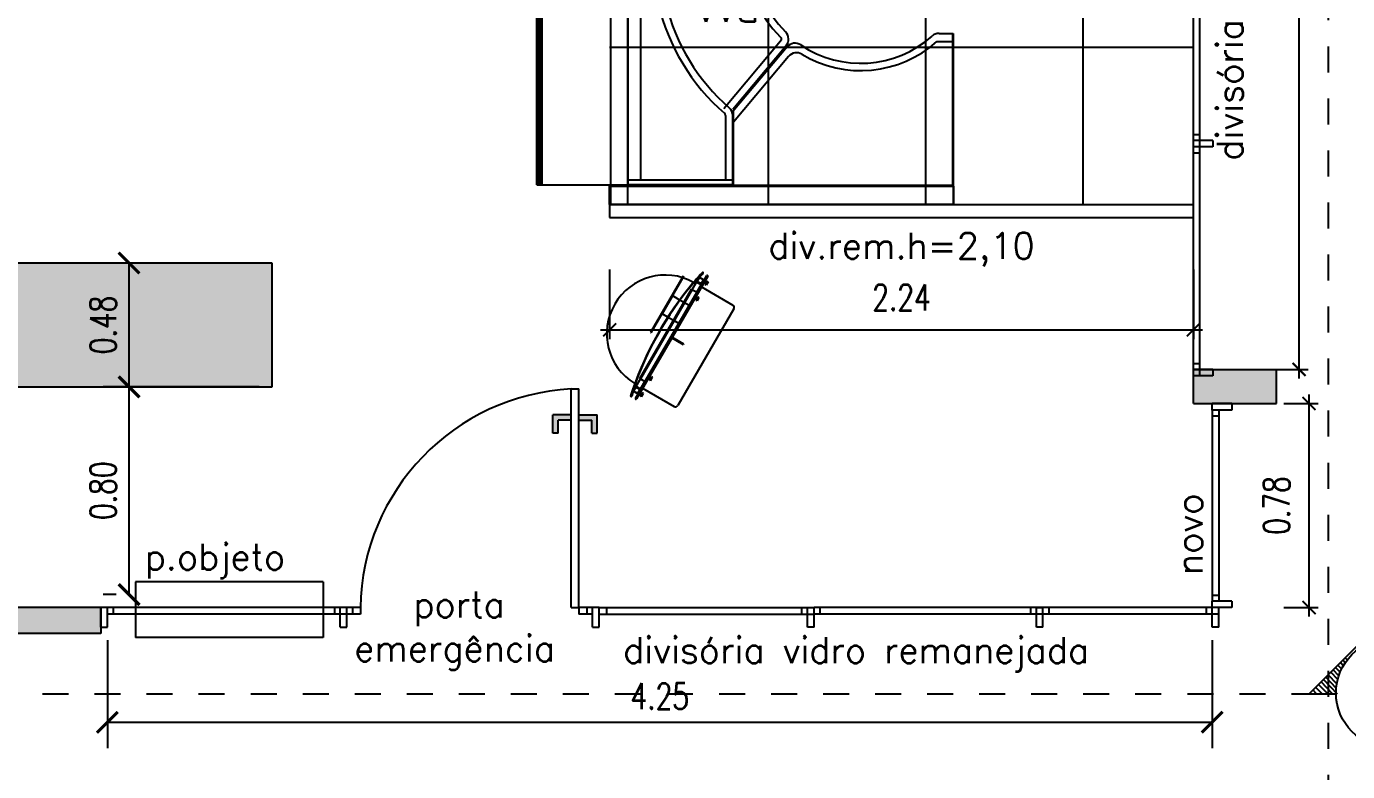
# Model space of a CAD drawing. Extents: x -36.1 to 57, y 1.4 to 46.9.
# Drawn here: x -1.11 to 3.97, y 7.94 to 10.81 of the extents above; entities that cross this region are included whole.
import ezdxf

# ---------------------------------------------------------------- set-up
doc = ezdxf.new("R2010")
doc.units = 0
doc.header["$LTSCALE"] = 0.02
doc.header["$PDMODE"] = 2
doc.linetypes.add('DIVIDE', pattern=[1.25, 0.5, -0.25, 0, -0.25, 0, -0.25])
doc.linetypes.add('HIDDEN', pattern=[0.375, 0.25, -0.125])
doc.layers.get('0').update_dxf_attribs({"linetype": 'CONTINUOUS'})
doc.layers.get('DEFPOINTS').update_dxf_attribs({"linetype": 'CONTINUOUS'})
for name, color, linetype in [('A-COTAS', 6, 'CONTINUOUS'), ('ACESSORIOS', 6, 'CONTINUOUS'), ('BLOCOS', 1, 'CONTINUOUS'), ('CADEIRAS', 6, 'CONTINUOUS'), ('CARIMBO-MG', 8, 'CONTINUOUS'), ('CODIGO', 6, 'CONTINUOUS'), ('COTAS', 6, 'CONTINUOUS'), ('DIVISORIA', 5, 'CONTINUOUS'), ('ESQUAD-SOLID', 6, 'CONTINUOUS'), ('ESQUADRIA', 1, 'CONTINUOUS'), ('ESQUADRIA-F', 6, 'CONTINUOUS'), ('ESQUADRIAS-F', 6, 'CONTINUOUS'), ('ESQUADRIAS-G', 1, 'CONTINUOUS'), ('MESA-SUP', 5, 'CONTINUOUS'), ('MESAS', 1, 'CONTINUOUS'), ('PAREDE-SOL', 251, 'CONTINUOUS'), ('PAREDES', 7, 'CONTINUOUS'), ('PISO', 6, 'CONTINUOUS'), ('PISOELEVADO', 6, 'CONTINUOUS'), ('SINAL', 1, 'CONTINUOUS'), ('VERME', 1, 'CONTINUOUS')]:
    doc.layers.add(name, color=color, linetype=linetype)
doc.styles.add('COTAS', font='romans.shx', dxfattribs={"width": 0.75})
doc.styles.add('ROMANS', font='simplex.shx')
doc.dimstyles.new('COTAS', dxfattribs={"dimtxt": 0.1, "dimasz": 0.08, "dimexe": 0.1, "dimexo": 0.05, "dimgap": 0.05, "dimtad": 1, "dimzin": 0, "dimdsep": 46, "dimtxsty": 'COTAS', "dimblk1": 'ARCHTICK', "dimblk2": 'ARCHTICK', "dimsah": 1, "dimcen": 2.5, "dimclrt": 1, "dimadec": 0, "dimazin": 0, "dimtfac": 1, "dimtdec": 4, "dimtmove": 2, "dimatfit": 3, "dimldrblk": 'ARCHTICK', "dimfxl": 1, "dimtvp": 1, "dimtolj": 1, "dimtzin": 0, "dimarcsym": 0})
doc.dimstyles.new('COTAS_50', dxfattribs={"dimscale": 50, "dimtxt": 0.002, "dimasz": 0.001, "dimexe": 0.0007, "dimexo": 0.004, "dimgap": 0.0015, "dimtad": 1, "dimzin": 0, "dimdsep": 46, "dimtxsty": 'COTAS', "dimblk1": 'ARCHTICK', "dimblk2": 'ARCHTICK', "dimsah": 1, "dimcen": 0.003, "dimdle": 0.0007, "dimaunit": 1, "dimadec": 0, "dimazin": 0, "dimtfac": 1, "dimtdec": 0, "dimtix": 1, "dimtmove": 0, "dimatfit": 3, "dimldrblk": 'ARCHTICK', "dimfxl": 1, "dimtolj": 1, "dimtzin": 0, "dimarcsym": 0})

# ---------------------------------------------------------------- blocks, each defined once
blk = doc.blocks.new('_ARCHTICK')
at = {"color": 0, "linetype": 'ByBlock', "const_width": 0.15}
blk.add_lwpolyline([(-0.5, -0.5), (0.5, 0.5)], dxfattribs=at)
blk = doc.blocks.new('*D78')
at = {"color": 0, "linetype": 'ByBlock'}
for p, q in [((-0.2126, 28.9303), (-0.813, 28.9303)), ((-0.713, 28.4542), (-0.713, 28.9303)), ((-0.2126, 28.4542), (-0.813, 28.4542))]:
    blk.add_line(p, q, dxfattribs=at)
at = {"layer": 'DEFPOINTS', "color": 0, "linetype": 'ByBlock'}
for p in [(-0.713, 28.9303), (-0.1626, 28.9303), (-0.1626, 28.4542)]:
    blk.add_point(p, dxfattribs=at)
at = {"color": 0, "linetype": 'ByBlock', "xscale": 0.08, "yscale": 0.08, "zscale": 0.08}
for p, rotation in [((-0.713, 28.9303), 90), ((-0.713, 28.4542), 270)]:
    blk.add_blockref('_ARCHTICK', p, dxfattribs=dict(at, rotation=rotation))
at = {"color": 1, "linetype": 'ByBlock', "insert": (-0.813, 28.6923), "char_height": 0.1, "attachment_point": 5, "rotation": 90, "style": 'COTAS'}
blk.add_mtext('\\A1;0.48', dxfattribs=at)
blk = doc.blocks.new('*D74')
at = {"color": 0, "linetype": 'ByBlock'}
for p, q in [((-0.2126, 9.4208), (-0.813, 9.4208)), ((-0.713, 8.6229), (-0.713, 9.4208)), ((-0.763, 8.6229), (-0.813, 8.6229))]:
    blk.add_line(p, q, dxfattribs=at)
at = {"layer": 'DEFPOINTS', "color": 0, "linetype": 'ByBlock'}
for p in [(-0.713, 9.4208), (-0.1626, 9.4208), (-0.713, 8.6229)]:
    blk.add_point(p, dxfattribs=at)
at = {"color": 0, "linetype": 'ByBlock', "xscale": 0.08, "yscale": 0.08, "zscale": 0.08}
for p, rotation in [((-0.713, 9.4208), 90), ((-0.713, 8.6229), 270)]:
    blk.add_blockref('_ARCHTICK', p, dxfattribs=dict(at, rotation=rotation))
at = {"color": 1, "linetype": 'ByBlock', "insert": (-0.813, 9.0219), "char_height": 0.1, "attachment_point": 5, "rotation": 90, "style": 'COTAS'}
blk.add_mtext('\\A1;0.80', dxfattribs=at)
blk = doc.blocks.new('PORTA-GIRA')
at = {"layer": 'ESQUAD-SOLID'}
h = blk.add_hatch(color=256, dxfattribs=at)
h.paths.add_polyline_path([(0.1, 2.1667), (0.0646, 2.2021), (0.0293, 2.1667), (0.0646, 2.1314)])
h.paths.add_polyline_path([(-0.3718, 1.695), (-0.4071, 1.7303), (-0.4571, 1.6803), (-0.4571, 1.6096), (-0.4071, 1.6096), (-0.4071, 1.6596)])
h.paths.add_polyline_path([(0.4786, 2.1008, 0.012502), (0.4386, 2.1008), (0.4386, 2.001), (0.4786, 2.001)])
h.paths.add_polyline_path([(0.8525, 2.2021), (0.8172, 2.1667), (0.8525, 2.1314), (0.8879, 2.1667)])
h.paths.add_polyline_path([(1.3743, 1.6803), (1.3389, 1.7157), (1.3036, 1.6803), (1.3243, 1.6596), (1.3243, 1.6096), (1.3743, 1.6096)])
h.paths.add_polyline_path([(1.3743, 0.9925), (1.3243, 0.9925), (1.3243, 0.9425), (1.2889, 0.9071), (1.3243, 0.8718), (1.3743, 0.9218)])
h.paths.add_polyline_path([(0.8525, 0.4707), (0.8172, 0.4354), (0.8525, 0.4), (0.8879, 0.4354)])
h.paths.add_polyline_path([(0.0646, 0.4707), (0.0293, 0.4354), (0.0646, 0.4), (0.1, 0.4354)])
h.paths.add_polyline_path([(-0.3718, 0.9071), (-0.4071, 0.9425), (-0.4071, 0.9925), (-0.4571, 0.9925), (-0.4571, 0.9218), (-0.4071, 0.8718)])
h.paths.add_polyline_path([(-0.1376, 0.9337), (-0.1576, 0.9684), (-0.244, 0.9185, 0.012502), (-0.224, 0.8838)])
h.paths.add_polyline_path([(1.0748, 0.9684), (1.0548, 0.9337), (1.1412, 0.8838, 0.012502), (1.1612, 0.9185)])
h.paths.add_polyline_path([(0.5586, 1.301, 1), (0.3586, 1.301, 1)])
h.paths.add_polyline_path([(0.1, 0.35), (0, 0.35), (0, 0), (0.1, 0)])
h.paths.add_polyline_path([(0.13, 0.4), (0.0646, 0.4), (0, 0.4), (0, 0.35), (0.1, 0.35), (0.13, 0.35)])
h.paths.add_polyline_path([(0.9172, 0.4), (0.8172, 0.4), (0.7872, 0.4), (0.7872, 0.35), (0.8172, 0.35), (0.9172, 0.35)])
h.paths.add_polyline_path([(0.9172, 0.35), (0.8172, 0.35), (0.8172, 0), (0.9172, 0)])
h.paths.add_polyline_path([(0.4786, 1.4376), (0.4386, 1.4376), (0.4386, 1.399, -0.101021), (0.4786, 1.399)])
h.paths.add_polyline_path([(0.5869, 1.2501), (0.5534, 1.2694, -0.101021), (0.5334, 1.2347), (0.5669, 1.2154)])
h.paths.add_polyline_path([(0.3637, 1.2694), (0.3303, 1.2501), (0.3503, 1.2154), (0.3837, 1.2347, -0.101021)])
at = {"layer": 'ESQUADRIA'}
for p, q in [((0.0293, 2.1667), (0.0646, 2.2021)), ((0.0646, 2.2021), (0.1, 2.1667)), ((0.8525, 2.2021), (0.8172, 2.1667)), ((0.8525, 2.2021), (0.8879, 2.1667)), ((-0.3894, 1.7127), (0.047, 2.149)), ((0.0293, 2.1667), (0.0646, 2.1314)), ((0.0646, 2.1314), (0.1, 2.1667)), ((0.8172, 2.1667), (0.8525, 2.1314)), ((0.8879, 2.1667), (0.8525, 2.1314)), ((1.3212, 1.698), (0.8702, 2.149)), ((0.4386, 2.001), (0.4386, 2.101)), ((0.4386, 2.101), (0.4786, 2.101)), ((0.4786, 2.001), (0.4786, 2.101)), ((0.4386, 2.001), (0.4786, 2.001)), ((0.4586, 1.4376), (0.4586, 2.001)), ((-0.4071, 1.7303), (-0.4571, 1.6803)), ((-0.4071, 1.7303), (-0.3718, 1.695)), ((-0.4571, 1.6803), (-0.4571, 1.6096)), ((-0.3718, 1.695), (-0.4071, 1.6596)), ((1.3389, 1.7157), (1.3036, 1.6803)), ((1.3036, 1.6803), (1.3243, 1.6596)), ((1.3389, 1.7157), (1.3743, 1.6803)), ((1.3743, 1.6096), (1.3743, 1.6803)), ((-0.4071, 1.6596), (-0.4071, 1.6096)), ((1.3243, 1.6096), (1.3243, 1.6596)), ((-0.4071, 1.6096), (-0.4571, 1.6096)), ((-0.4321, 1.6096), (-0.4321, 0.9925)), ((1.3243, 1.6096), (1.3743, 1.6096)), ((1.3493, 0.9925), (1.3493, 1.6096)), ((0.4786, 1.4376), (0.4386, 1.4376)), ((0.4386, 1.399), (0.4386, 1.4376)), ((0.4786, 1.399), (0.4786, 1.4376)), ((0.3403, 1.2327), (-0.1476, 0.951)), ((0.3637, 1.2694), (0.3303, 1.2501)), ((0.3303, 1.2501), (0.3503, 1.2154)), ((0.3837, 1.2347), (0.3503, 1.2154)), ((0.5334, 1.2347), (0.5669, 1.2154)), ((0.5534, 1.2694), (0.5869, 1.2501)), ((0.5669, 1.2154), (0.5869, 1.2501)), ((0.5769, 1.2327), (1.0648, 0.951)), ((-0.4571, 0.9925), (-0.4571, 0.9218)), ((-0.4071, 0.9925), (-0.4571, 0.9925)), ((-0.4071, 0.9925), (-0.4071, 0.9425)), ((-0.1576, 0.9684), (-0.2442, 0.9184)), ((-0.1576, 0.9684), (-0.1376, 0.9337)), ((1.0548, 0.9337), (1.0748, 0.9684)), ((1.0748, 0.9684), (1.1614, 0.9184)), ((1.3243, 0.9425), (1.3243, 0.9925)), ((1.3243, 0.9925), (1.3743, 0.9925)), ((1.3743, 0.9218), (1.3743, 0.9925)), ((-0.4071, 0.8718), (-0.4571, 0.9218)), ((-0.3718, 0.9071), (-0.4071, 0.9425)), ((-0.2442, 0.9184), (-0.2242, 0.8837)), ((-0.1376, 0.9337), (-0.2242, 0.8837)), ((1.0548, 0.9337), (1.1414, 0.8837)), ((1.1414, 0.8837), (1.1614, 0.9184)), ((1.2889, 0.9071), (1.3243, 0.9425)), ((1.3243, 0.8718), (1.3743, 0.9218)), ((-0.3718, 0.9071), (-0.4071, 0.8718)), ((-0.3894, 0.8894), (0.047, 0.453)), ((0.8702, 0.453), (1.3066, 0.8894)), ((1.2889, 0.9071), (1.3243, 0.8718)), ((0.0646, 0.4707), (0.0293, 0.4354)), ((0.1, 0.4354), (0.0646, 0.4707)), ((0.8172, 0.4354), (0.8525, 0.4707)), ((0.8525, 0.4707), (0.8879, 0.4354)), ((0.0646, 0.4), (0.0293, 0.4354)), ((0.1, 0.4354), (0.0646, 0.4)), ((0.8172, 0.4354), (0.8525, 0.4)), ((0.8525, 0.4), (0.8879, 0.4354)), ((0, 0), (0, 0.4)), ((0, 0.4), (0.1, 0.4)), ((0.0646, 0.4), (0.13, 0.4)), ((0.13, 0.35), (0.13, 0.4)), ((0.7872, 0.35), (0.7872, 0.4)), ((0.8525, 0.4), (0.7872, 0.4)), ((0.8172, 0.4), (0.9172, 0.4)), ((0.9172, 0), (0.9172, 0.4)), ((0, 0.35), (0.1, 0.35)), ((0.1, 0), (0.1, 0.35)), ((0.1, 0.35), (0.13, 0.35)), ((0.8172, 0.35), (0.7872, 0.35)), ((0.8172, 0), (0.8172, 0.35)), ((0.8172, 0.35), (0.9172, 0.35)), ((0, 0), (0.1, 0)), ((0.8172, 0), (0.9172, 0))]:
    blk.add_line(p, q, dxfattribs=at)
blk.add_circle((0.4586, 1.301), 0.1, dxfattribs=at)
at = {"layer": 'ESQUADRIA-F'}
for p, q in [((-0.4071, 1.7303), (0.0293, 2.1667)), ((1.3389, 1.7157), (0.8879, 2.1667)), ((-0.3718, 1.695), (0.0646, 2.1314)), ((1.3036, 1.6803), (0.8525, 2.1314)), ((0.4386, 2.001), (0.4386, 1.4376)), ((0.4786, 2.001), (0.4786, 1.4376)), ((-0.4571, 1.6096), (-0.4571, 0.9925)), ((-0.4071, 1.6096), (-0.4071, 0.9925)), ((1.3243, 0.9925), (1.3243, 1.6096)), ((1.3743, 0.9925), (1.3743, 1.6096)), ((-0.1576, 0.9684), (0.3303, 1.2501)), ((0.5869, 1.2501), (1.0748, 0.9684)), ((-0.1376, 0.9337), (0.3503, 1.2154)), ((0.5669, 1.2154), (1.0548, 0.9337)), ((-0.4071, 0.8718), (0.0293, 0.4354)), ((-0.3718, 0.9071), (0.0646, 0.4707)), ((0.8525, 0.4707), (1.2889, 0.9071)), ((0.8879, 0.4354), (1.3243, 0.8718))]:
    blk.add_line(p, q, dxfattribs=at)
at = {"layer": 'PISO', "linetype": 'HIDDEN'}
blk.add_circle((0.4586, 1.301), 0.8, dxfattribs=at)
blk = doc.blocks.new('A$C1F7A7F6D')
at = {"layer": 'SINAL'}
for p, q in [((0.0507, 0.2549), (0.0507, 0.3949)), ((0.0607, 0.4049), (0.4907, 0.4049)), ((0.5007, 0.2549), (0.5007, 0.3949)), ((0.2742, 0.3049), (0.2772, 0.3049)), ((0.2742, 0.2549), (0.2742, 0.3049)), ((0.2772, 0.2549), (0.2772, 0.3049)), ((0.0032, 0.2549), (0.5484, 0.2549)), ((0.0207, 0.2669), (0.0357, 0.2669)), ((0.0207, 0.2669), (0.0207, 0.2629)), ((0.0207, 0.2629), (0.0357, 0.2629)), ((0.0207, 0.2589), (0.0207, 0.2549)), ((0.0207, 0.2589), (0.0357, 0.2589)), ((0.0207, 0.2549), (0.0357, 0.2549)), ((0.0257, 0.2629), (0.0257, 0.2589)), ((0.0307, 0.2629), (0.0307, 0.2589)), ((0.0357, 0.2669), (0.0357, 0.2629)), ((0.0357, 0.2589), (0.0357, 0.2549)), ((0.0907, 0.2669), (0.1057, 0.2669)), ((0.0907, 0.2669), (0.0907, 0.2629)), ((0.0907, 0.2629), (0.1057, 0.2629)), ((0.0907, 0.2589), (0.0907, 0.2549)), ((0.0907, 0.2589), (0.1057, 0.2589)), ((0.0907, 0.2549), (0.1057, 0.2549)), ((0.0957, 0.2629), (0.0957, 0.2589)), ((0.1007, 0.2629), (0.1007, 0.2589)), ((0.1057, 0.2669), (0.1057, 0.2629)), ((0.1057, 0.2589), (0.1057, 0.2549)), ((0.4456, 0.2669), (0.4456, 0.2629)), ((0.4606, 0.2669), (0.4456, 0.2669)), ((0.4606, 0.2629), (0.4456, 0.2629)), ((0.4456, 0.2589), (0.4456, 0.2549)), ((0.4606, 0.2589), (0.4456, 0.2589)), ((0.4606, 0.2549), (0.4456, 0.2549)), ((0.4506, 0.2629), (0.4506, 0.2589)), ((0.4556, 0.2629), (0.4556, 0.2589)), ((0.4606, 0.2669), (0.4606, 0.2629)), ((0.4606, 0.2589), (0.4606, 0.2549)), ((0.5306, 0.2669), (0.5156, 0.2669)), ((0.5156, 0.2669), (0.5156, 0.2629)), ((0.5306, 0.2629), (0.5156, 0.2629)), ((0.5156, 0.2589), (0.5156, 0.2549)), ((0.5306, 0.2589), (0.5156, 0.2589)), ((0.5306, 0.2549), (0.5156, 0.2549)), ((0.5206, 0.2629), (0.5206, 0.2589)), ((0.5256, 0.2629), (0.5256, 0.2589)), ((0.5306, 0.2669), (0.5306, 0.2629)), ((0.5306, 0.2589), (0.5306, 0.2549)), ((0.002, 0.2329), (0.0017, 0.2315)), ((0.0232, 0.2504), (0.0029, 0.2504)), ((0.0032, 0.2519), (0.0032, 0.2534)), ((0.0032, 0.2534), (0.5482, 0.2534)), ((0.0411, 0.2519), (0.0032, 0.2519)), ((0.0219, 0.2302), (0.0216, 0.2288)), ((0.0223, 0.2483), (0.0223, 0.2303)), ((0.0232, 0.2504), (0.0232, 0.2519)), ((0.0413, 0.2493), (0.0233, 0.2493)), ((0.0413, 0.2483), (0.0233, 0.2483)), ((0.0233, 0.2483), (0.0233, 0.2303)), ((0.0413, 0.2303), (0.0233, 0.2303)), ((0.0413, 0.2293), (0.0233, 0.2293)), ((0.0257, 0.251), (0.025, 0.2519)), ((0.0257, 0.2519), (0.0257, 0.2504)), ((0.0257, 0.2504), (0.0307, 0.2504)), ((0.0307, 0.2519), (0.0307, 0.2504)), ((0.0307, 0.251), (0.0315, 0.2519)), ((0.0426, 0.2493), (0.0413, 0.2493)), ((0.0413, 0.2483), (0.0413, 0.2303)), ((0.0426, 0.2293), (0.0413, 0.2293)), ((0.0423, 0.2483), (0.0423, 0.2303)), ((0.0441, 0.2504), (0.0426, 0.2504)), ((0.0426, 0.2247), (0.0426, 0.2504)), ((0.0426, 0.2293), (0.0426, 0.2504)), ((0.0441, 0.2293), (0.0426, 0.2293)), ((0.0441, 0.2244), (0.0441, 0.2504)), ((0.0777, 0.2493), (0.0441, 0.2493)), ((0.0777, 0.2293), (0.0441, 0.2293)), ((0.0507, 0.2493), (0.0507, 0.2534)), ((0.0507, 0.225), (0.0507, 0.2293)), ((0.0777, 0.2263), (0.0777, 0.2523)), ((0.0957, 0.2523), (0.0777, 0.2523)), ((0.0777, 0.2493), (0.4737, 0.2493)), ((0.0777, 0.2293), (0.4737, 0.2293)), ((0.4737, 0.2263), (0.0777, 0.2263)), ((0.0957, 0.2525), (0.0949, 0.2534)), ((0.0957, 0.2534), (0.0957, 0.2504)), ((0.0957, 0.2504), (0.1007, 0.2504)), ((0.1007, 0.2534), (0.1007, 0.2504)), ((0.1007, 0.2525), (0.1015, 0.2534)), ((0.4506, 0.2523), (0.1007, 0.2523)), ((0.1357, 0.1992), (0.1357, 0.2263)), ((0.2157, 0.1992), (0.2157, 0.2263)), ((0.4506, 0.2525), (0.4499, 0.2534)), ((0.4506, 0.2534), (0.4506, 0.2504)), ((0.4556, 0.2504), (0.4506, 0.2504)), ((0.4556, 0.2525), (0.4564, 0.2534)), ((0.4556, 0.2534), (0.4556, 0.2504)), ((0.4737, 0.2523), (0.4556, 0.2523)), ((0.4737, 0.2263), (0.4737, 0.2523)), ((0.5072, 0.2493), (0.4737, 0.2493)), ((0.5072, 0.2293), (0.4737, 0.2293)), ((0.5007, 0.2493), (0.5007, 0.2534)), ((0.5007, 0.225), (0.5007, 0.2293)), ((0.5072, 0.2504), (0.5087, 0.2504)), ((0.5072, 0.2244), (0.5072, 0.2504)), ((0.5087, 0.2247), (0.5087, 0.2504)), ((0.5087, 0.2293), (0.5087, 0.2504)), ((0.5101, 0.2493), (0.5087, 0.2493)), ((0.5101, 0.2293), (0.5087, 0.2293)), ((0.5091, 0.2483), (0.5091, 0.2303)), ((0.5101, 0.2493), (0.5281, 0.2493)), ((0.5101, 0.2483), (0.5281, 0.2483)), ((0.5101, 0.2483), (0.5101, 0.2303)), ((0.5101, 0.2303), (0.5281, 0.2303)), ((0.5101, 0.2293), (0.5281, 0.2293)), ((0.5102, 0.2519), (0.5482, 0.2519)), ((0.5206, 0.251), (0.5198, 0.2519)), ((0.5206, 0.2519), (0.5206, 0.2504)), ((0.5256, 0.2504), (0.5206, 0.2504)), ((0.5256, 0.251), (0.5264, 0.2519)), ((0.5256, 0.2519), (0.5256, 0.2504)), ((0.5281, 0.2483), (0.5281, 0.2303)), ((0.5282, 0.2504), (0.5282, 0.2519)), ((0.5282, 0.2504), (0.5484, 0.2504)), ((0.5291, 0.2483), (0.5291, 0.2303)), ((0.5294, 0.2302), (0.5298, 0.2288)), ((0.5482, 0.2519), (0.5482, 0.2534)), ((0.5493, 0.2329), (0.5496, 0.2315)), ((0.0507, 0.1749), (0.3007, 0.1749)), ((0.0507, 0.1734), (0.0507, 0.1749)), ((0.0507, 0.1734), (0.3007, 0.1734)), ((0.1357, 0.1749), (0.1357, 0.1992)), ((0.2157, 0.1769), (0.1357, 0.1769)), ((0.2157, 0.1749), (0.2157, 0.1992)), ((0.3007, 0.1734), (0.3007, 0.1749))]:
    blk.add_line(p, q, dxfattribs=at)
at = {"layer": 'SINAL', "linetype": 'Continuous'}
for p, q in [((0.1357, 0.2263), (0.1357, 0.2493)), ((0.2157, 0.2263), (0.2157, 0.2493))]:
    blk.add_line(p, q, dxfattribs=at)
at = {"layer": 'SINAL'}
for centre, radius, start, end in [((0.0607, 0.3949), 0.01, 90, 180), ((0.4907, 0.3949), 0.01, 360, 90), ((0.0029, 0.2527), 0.00225, 90, 270), ((0.5484, 0.2527), 0.00225, 270, 90), ((0.0022, 0.2321), 0.00228, 87.2252, 247.8431), ((0.2753, 1.4722), 1.2722, 257.5301, 261.566), ((0.2753, 1.4722), 1.2707, 257.5301, 261.5559), ((0.2761, 1.4722), 1.2692, 257.5301, 259.3992), ((0.2761, 1.4722), 1.2677, 257.5301, 258.434), ((0.0233, 0.2483), 0.001, 90, 180), ((0.0233, 0.2303), 0.001, 180, 270), ((0.0411, 0.2504), 0.003, 0, 90), ((0.0411, 0.2504), 0.0015, 0, 90), ((0.0413, 0.2483), 0.001, 0, 90), ((0.0413, 0.2303), 0.001, 270, 360), ((0.0426, 0.2244), 0.0015, 259.468, 0), ((0.2757, 0.225), 0.225, 180, 180.8911), ((0.2757, 0.225), 0.225, 181.2805, 358.7567), ((0.2753, 1.4722), 1.2707, 261.5559, 282.4699), ((0.2753, 1.4722), 1.2722, 261.566, 282.4699), ((0.2757, 0.225), 0.225, 359.1462, 360), ((0.5102, 0.2504), 0.003, 90, 180), ((0.5087, 0.2244), 0.0015, 180, 245.3293), ((0.5102, 0.2504), 0.0015, 90, 180), ((0.2753, 1.4722), 1.2692, 280.6008, 282.4699), ((0.5101, 0.2483), 0.001, 90, 180), ((0.5101, 0.2303), 0.001, 180, 270), ((0.5281, 0.2483), 0.001, 0, 90), ((0.5281, 0.2303), 0.001, 270, 0), ((0.2753, 1.4722), 1.2677, 281.566, 282.4699), ((0.5491, 0.2321), 0.00228, 292.1569, 92.7748)]:
    blk.add_arc(centre, radius, start, end, dxfattribs=at)
blk = doc.blocks.new('*X16')
at = {"color": 0}
for p, q in [((1170.7261, 1261.4762), (1170.7313, 1261.4814)), ((1170.7261, 1261.4709), (1170.7321, 1261.4769)), ((1170.7261, 1261.4656), (1170.7321, 1261.4716)), ((1170.7261, 1261.4603), (1170.7321, 1261.4663)), ((1170.7261, 1261.455), (1170.7321, 1261.461)), ((1170.7261, 1261.4497), (1170.7321, 1261.4557)), ((1170.7261, 1261.4444), (1170.7321, 1261.4504)), ((1170.7261, 1261.4391), (1170.7321, 1261.4451)), ((1170.7261, 1261.4338), (1170.7321, 1261.4398)), ((1170.7261, 1261.4285), (1170.7321, 1261.4345)), ((1170.7261, 1261.4232), (1170.7321, 1261.4292)), ((1170.7261, 1261.4179), (1170.7321, 1261.4239)), ((1170.7261, 1261.4126), (1170.7321, 1261.4186)), ((1170.7261, 1261.4073), (1170.7321, 1261.4133)), ((1170.7261, 1261.402), (1170.7321, 1261.408)), ((1170.7261, 1261.3967), (1170.7321, 1261.4027)), ((1170.7261, 1261.3914), (1170.7321, 1261.3974)), ((1170.7261, 1261.3861), (1170.7321, 1261.3921)), ((1170.7261, 1261.3808), (1170.7321, 1261.3868)), ((1170.7261, 1261.3755), (1170.7321, 1261.3815)), ((1170.7261, 1261.3702), (1170.7321, 1261.3762)), ((1170.7261, 1261.3649), (1170.7321, 1261.3709)), ((1170.7261, 1261.3595), (1170.7321, 1261.3655)), ((1170.7261, 1261.3542), (1170.7321, 1261.3602)), ((1170.7261, 1261.3489), (1170.7321, 1261.3549)), ((1170.7261, 1261.3436), (1170.7321, 1261.3496)), ((1170.7261, 1261.3383), (1170.7321, 1261.3443)), ((1170.7261, 1261.333), (1170.7321, 1261.339)), ((1170.7261, 1261.3277), (1170.7321, 1261.3337)), ((1170.7261, 1261.3224), (1170.7321, 1261.3284)), ((1170.7261, 1261.3171), (1170.7321, 1261.3231)), ((1170.7261, 1261.3118), (1170.7321, 1261.3178)), ((1170.7261, 1261.3065), (1170.7321, 1261.3125)), ((1170.7261, 1261.3012), (1170.7321, 1261.3072)), ((1170.7261, 1261.2959), (1170.7321, 1261.3019)), ((1170.7261, 1261.2906), (1170.7321, 1261.2966)), ((1170.7261, 1261.2853), (1170.7321, 1261.2913)), ((1170.7261, 1261.28), (1170.7321, 1261.286)), ((1170.7261, 1261.2747), (1170.7321, 1261.2807)), ((1170.7261, 1261.2694), (1170.7321, 1261.2754)), ((1170.7261, 1261.2641), (1170.7321, 1261.2701)), ((1170.7261, 1261.2588), (1170.7321, 1261.2648)), ((1170.7261, 1261.2535), (1170.7321, 1261.2595)), ((1170.7261, 1261.2482), (1170.7321, 1261.2542)), ((1170.7261, 1261.2429), (1170.7321, 1261.2489)), ((1170.7261, 1261.2376), (1170.7321, 1261.2436)), ((1170.7261, 1261.2323), (1170.7321, 1261.2383)), ((1170.7261, 1261.227), (1170.7321, 1261.233)), ((1170.7261, 1261.2217), (1170.7321, 1261.2277)), ((1170.7261, 1261.2164), (1170.7321, 1261.2224)), ((1170.7261, 1261.2111), (1170.7321, 1261.2171)), ((1170.7261, 1261.2058), (1170.7321, 1261.2118)), ((1170.7261, 1261.2005), (1170.7321, 1261.2065)), ((1170.7261, 1261.1951), (1170.7321, 1261.2011)), ((1170.7261, 1261.1898), (1170.7321, 1261.1958)), ((1170.7261, 1261.1845), (1170.7321, 1261.1905)), ((1170.7261, 1261.1792), (1170.7321, 1261.1852)), ((1170.7261, 1261.1739), (1170.7321, 1261.1799)), ((1170.7261, 1261.1686), (1170.7321, 1261.1746)), ((1170.7261, 1261.1633), (1170.7321, 1261.1693)), ((1170.7261, 1261.158), (1170.7321, 1261.164)), ((1170.7261, 1261.1527), (1170.7321, 1261.1587)), ((1170.7261, 1261.1474), (1170.7321, 1261.1534)), ((1170.7261, 1261.1421), (1170.7321, 1261.1481)), ((1170.7261, 1261.1368), (1170.7321, 1261.1428)), ((1170.7261, 1261.1315), (1170.7321, 1261.1375)), ((1170.7261, 1261.1262), (1170.7321, 1261.1322)), ((1170.7261, 1261.1209), (1170.7321, 1261.1269)), ((1170.7261, 1261.1156), (1170.7321, 1261.1216)), ((1170.7261, 1261.1103), (1170.7321, 1261.1163)), ((1170.7261, 1261.105), (1170.7321, 1261.111)), ((1170.7261, 1261.0997), (1170.7321, 1261.1057)), ((1170.7261, 1261.0944), (1170.7321, 1261.1004)), ((1170.7261, 1261.0891), (1170.7321, 1261.0951)), ((1170.7261, 1261.0838), (1170.7321, 1261.0898)), ((1170.7261, 1261.0785), (1170.7321, 1261.0845)), ((1170.7261, 1261.0732), (1170.7321, 1261.0792)), ((1170.7261, 1261.0679), (1170.7321, 1261.0739)), ((1170.7261, 1261.0626), (1170.7321, 1261.0686)), ((1170.7261, 1261.0573), (1170.7321, 1261.0633)), ((1170.7261, 1261.052), (1170.7321, 1261.058)), ((1170.7261, 1261.0467), (1170.7321, 1261.0527)), ((1170.7261, 1261.0414), (1170.7321, 1261.0474)), ((1170.7261, 1261.036), (1170.7321, 1261.042)), ((1170.7261, 1261.0307), (1170.7321, 1261.0367)), ((1170.7261, 1261.0254), (1170.7321, 1261.0314)), ((1170.7261, 1261.0201), (1170.7321, 1261.0261)), ((1170.7261, 1261.0148), (1170.7321, 1261.0208)), ((1170.7261, 1261.0095), (1170.7321, 1261.0155)), ((1170.7261, 1261.0042), (1170.7321, 1261.0102)), ((1170.7261, 1260.9989), (1170.7321, 1261.0049)), ((1170.7261, 1260.9936), (1170.7321, 1260.9996)), ((1170.7261, 1260.9883), (1170.7321, 1260.9943)), ((1170.7261, 1260.983), (1170.7321, 1260.989)), ((1170.7261, 1260.9777), (1170.7321, 1260.9837)), ((1170.7281, 1260.9744), (1170.7321, 1260.9784))]:
    blk.add_line(p, q, dxfattribs=at)
blk = doc.blocks.new('C3')
at = {"layer": 'CADEIRAS'}
for p, q in [((-0.1982, -0.0915), (-0.2039, -0.084)), ((-0.1822, -0.1051), (-0.1916, -0.0924)), ((0.141, -0.1051), (0.1505, -0.0924)), ((0.1571, -0.0915), (0.1627, -0.084)), ((-0.218, -0.3574), (-0.218, -0.237)), ((0.1768, -0.237), (0.1768, -0.3574))]:
    blk.add_line(p, q, dxfattribs=at)
for centre, radius, start, end in [((-0.0206, -0.3284), 0.329, 86.4167, 93.5833), ((-0.0206, -0.3284), 0.3055, 53.1301, 126.8699), ((-0.0206, -0.3284), 0.2914, 54.0396, 125.9604), ((-0.0394, -0.0281), 0.0282, 93.5833, 176.6281), ((-0.0018, -0.0281), 0.0282, 3.3719, 86.4167), ((-0.1944, -0.0887), 0.0047, 216.8699, 305.9604), ((-0.0206, -0.435), 0.3384, 90, 114.9388), ((-0.0206, -0.435), 0.3384, 65.0612, 90), ((0.1533, -0.0887), 0.0047, 234.0396, 323.1301), ((-0.1236, -0.2134), 0.094, 114.9388, 178.3074), ((-0.1458, -0.0545), 0.0623, 234.3405, 285.7396), ((0.1047, -0.0545), 0.0623, 254.2604, 305.6595), ((0.0825, -0.2134), 0.094, 1.6926, 65.0612), ((0.675, -0.237), 0.893, 178.3074, 180), ((-0.7162, -0.237), 0.893, 0, 1.6926), ((0.487, -0.3574), 0.705, 180, 181.7293), ((-0.0861, -0.3747), 0.1316, 181.7293, 263.155), ((0.045, -0.3747), 0.1316, 276.845, 358.2707), ((-0.5282, -0.3574), 0.705, 358.2707, 360), ((-0.0206, 0.1713), 0.6815, 263.155, 270), ((-0.0206, 0.1713), 0.6815, 270, 276.845)]:
    blk.add_arc(centre, radius, start, end, dxfattribs=at)
at = {"layer": 'CODIGO', "style": 'ROMANS'}
blk.add_text('C3', height=0.1, dxfattribs=at).set_placement((-0.1264, -0.3434))
blk = doc.blocks.new('BAA')
at = {"layer": 'CODIGO', "color": 2}
blk.add_line((1.2, 1.297), (1.2, 0.618), dxfattribs=at)
at = {"layer": 'MESA-SUP'}
for p, q in [((1.25, 1.39), (1.25, 1.32)), ((0, 1.32), (0.8467, 1.32)), ((0.0025, 1.3175), (0.8442, 1.3175)), ((0.0025, 1.3175), (0.8442, 1.3175)), ((1.25, 0.07), (1.25, 0))]:
    blk.add_line(p, q, dxfattribs=at)
blk.add_lwpolyline([(0, 1.32), (-0.0015, 1.32), (-0.0015, 1.39), (0, 1.39)], dxfattribs=at)
for points in [[(1.32, 1.32), (0, 1.32), (0, 1.39), (1.32, 1.39)], [(1.32, 0.07), (0, 0.07), (0, 0), (1.32, 0)]]:
    blk.add_lwpolyline(points, close=True, dxfattribs=at)
at = {"layer": 'MESAS'}
for p, q in [((0, 0.7325), (0, 1.32)), ((0.0025, 0.7325), (0.0025, 1.3175)), ((0.8442, 1.3175), (0.8442, 1.0298)), ((0.8467, 1.32), (0.8467, 1.0328)), ((0.8467, 1.315), (0.8467, 1.03)), ((0.8467, 1.0485), (0.8467, 1.315)), ((1.6, 1.315), (0.8467, 1.315)), ((0.8467, 1.315), (1.25, 1.315)), ((0.8467, 1.297), (1.25, 1.297)), ((0.8747, 1.0485), (0.8747, 1.297)), ((0.9, 1.315), (1.25, 1.315)), ((1.25, 1.302), (1.25, 1.315)), ((1.25, 1.315), (1.25, 0.618)), ((1.25, 0.618), (1.25, 1.302)), ((1.58, 1.315), (1.58, 0.075)), ((1.5852, 1.315), (1.5852, 0.075)), ((1.59, 1.315), (1.59, 0.075)), ((1.5941, 1.315), (1.5941, 0.075)), ((1.5973, 1.315), (1.5973, 0.075)), ((1.5993, 1.315), (1.5993, 0.075)), ((1.6, 0.075), (1.6, 1.315)), ((0.6326, 0.8212), (0.8442, 1.0734)), ((0.6383, 0.7844), (0.8467, 1.0328)), ((0.6417, 0.7807), (0.8467, 1.025)), ((0.0622, 0.7636), (0.0025, 0.7636)), ((0.0542, 0.7325), (0, 0.7325)), ((1.09, 0.6692), (1.09, 0.075)), ((1.09, 0.618), (1.09, 0.6)), ((1.09, 0.618), (1.09, 0.6)), ((1.09, 0.618), (1.57, 0.618)), ((1.25, 0.618), (1.1043, 0.618)), ((1.57, 0.618), (1.57, 0.6)), ((1.09, 0.6), (1.546, 0.6)), ((1.552, 0.6), (1.57, 0.6)), ((1.57, 0.6), (1.57, 0.075)), ((0.6527, 0.075), (0.6527, 0.1423)), ((1.2227, 0.075), (0.6527, 0.075)), ((0.6807, 0.0775), (1.2202, 0.0775)), ((1.09, 0.075), (1.6, 0.075)), ((1.25, 0.093), (1.25, 0.075)), ((1.25, 0.093), (1.546, 0.093)), ((1.25, 0.075), (1.57, 0.075)), ((1.552, 0.093), (1.57, 0.093))]:
    blk.add_line(p, q, dxfattribs=at)
blk.add_lwpolyline([(0.6807, 0.0775), (0.6807, 0.1423, -0.184744), (0.6812, 0.1437, 0.399041), (0.6639, 0.7465, -0.389622), (0.6632, 0.7627), (0.8812, 1.0225)], format="xyb", dxfattribs=at)
blk.add_lwpolyline([(1.552, 0.086), (1.552, 0.607), (1.546, 0.607), (1.546, 0.086)], close=True, dxfattribs=at)
for centre, radius, start, end in [((0.8867, 1.0485), 0.04, 180, 229.0406), ((0.355, 0.436), 0.7711, 13.652, 49.0406), ((0.8867, 1.0485), 0.012, 180, 229.0406), ((0.355, 0.436), 0.7991, 13.1649, 49.0406), ((0.355, 0.436), 0.4394, 58.9935, 131.7928), ((0.355, 0.436), 0.4114, 55.9688, 131.7928), ((0.6019, 0.8469), 0.04, 238.9935, 320), ((0.6076, 0.8101), 0.04, 235.9688, 320), ((0.6724, 0.755), 0.04, 140, 225.148), ((0.0542, 0.7725), 0.04, 270, 311.7928), ((0.355, 0.436), 0.41, 318.1319, 45.148), ((0.6827, 0.1423), 0.03, 138.1319, 180)]:
    blk.add_arc(centre, radius, start, end, dxfattribs=at)
at = {"rotation": 135}
blk.add_blockref('C3', (0.1699, 0.2219), dxfattribs=at)
at = {"layer": 'MESAS'}
blk.add_blockref('*X16', (-1169.1801, -1260.8814), dxfattribs=at)
at = {"layer": 'CODIGO', "style": 'ROMANS'}
blk.add_text('BAA', height=0.1, dxfattribs=at).set_placement((0.7435, 0.5887))
blk = doc.blocks.new('*D195')
at = {"color": 0, "linetype": 'ByBlock'}
for p, q in [((-0.7965, 8.4479), (-0.7965, 8.0322)), ((3.4498, 8.4479), (3.4498, 8.0322)), ((-0.7965, 8.1322), (3.4498, 8.1322))]:
    blk.add_line(p, q, dxfattribs=at)
at = {"layer": 'DEFPOINTS', "color": 0, "linetype": 'ByBlock'}
for p in [(-0.7965, 8.4979), (3.4498, 8.4979), (3.4498, 8.1322)]:
    blk.add_point(p, dxfattribs=at)
at = {"color": 0, "linetype": 'ByBlock', "xscale": 0.08, "yscale": 0.08, "zscale": 0.08, "rotation": 180}
blk.add_blockref('_ARCHTICK', (-0.7965, 8.1322), dxfattribs=at)
at = {"color": 0, "linetype": 'ByBlock', "xscale": 0.08, "yscale": 0.08, "zscale": 0.08}
blk.add_blockref('_ARCHTICK', (3.4498, 8.1322), dxfattribs=at)
at = {"color": 1, "linetype": 'ByBlock', "insert": (1.3266, 8.2322), "char_height": 0.1, "attachment_point": 5, "style": 'COTAS'}
blk.add_mtext('\\A1;4.25', dxfattribs=at)
blk = doc.blocks.new('*D196')
at = {"color": 0, "linetype": 'ByBlock'}
for p, q in [((3.7248, 9.3569), (3.8574, 9.3569)), ((3.8224, 8.5379), (3.8224, 9.3919)), ((3.7248, 8.5729), (3.8574, 8.5729))]:
    blk.add_line(p, q, dxfattribs=at)
at = {"layer": 'DEFPOINTS', "color": 0, "linetype": 'ByBlock'}
for p in [(3.5248, 9.3569), (3.8224, 9.3569), (3.5248, 8.5729)]:
    blk.add_point(p, dxfattribs=at)
at = {"color": 0, "linetype": 'ByBlock', "xscale": 0.05, "yscale": 0.05, "zscale": 0.05}
for p, rotation in [((3.8224, 9.3569), 90), ((3.8224, 8.5729), 270)]:
    blk.add_blockref('_ARCHTICK', p, dxfattribs=dict(at, rotation=rotation))
at = {"color": 0, "linetype": 'ByBlock', "insert": (3.6974, 8.9649), "char_height": 0.1, "attachment_point": 5, "rotation": 90, "style": 'COTAS'}
blk.add_mtext('\\A1;0.78', dxfattribs=at)
blk = doc.blocks.new('*D197')
at = {"color": 0, "linetype": 'ByBlock'}
for p, q in [((3.6524, 13.0078), (3.819, 13.0078)), ((3.784, 9.4528), (3.784, 13.0428)), ((3.6524, 9.4878), (3.819, 9.4878))]:
    blk.add_line(p, q, dxfattribs=at)
at = {"layer": 'DEFPOINTS', "color": 0, "linetype": 'ByBlock'}
for p in [(3.4524, 13.0078), (3.784, 13.0078), (3.4524, 9.4878)]:
    blk.add_point(p, dxfattribs=at)
at = {"color": 0, "linetype": 'ByBlock', "xscale": 0.05, "yscale": 0.05, "zscale": 0.05}
for p, rotation in [((3.784, 13.0078), 90), ((3.784, 9.4878), 270)]:
    blk.add_blockref('_ARCHTICK', p, dxfattribs=dict(at, rotation=rotation))
at = {"color": 0, "linetype": 'ByBlock', "insert": (3.659, 11.2478), "char_height": 0.1, "attachment_point": 5, "rotation": 90, "style": 'COTAS'}
blk.add_mtext('\\A1;3.52', dxfattribs=at)
blk = doc.blocks.new('*D240')
at = {"color": 0, "linetype": 'ByBlock'}
for p, q in [((1.1341, 9.8719), (1.1341, 9.6048)), ((3.3774, 9.8719), (3.3774, 9.6048)), ((1.0991, 9.6398), (3.4124, 9.6398))]:
    blk.add_line(p, q, dxfattribs=at)
at = {"layer": 'DEFPOINTS', "color": 0, "linetype": 'ByBlock'}
for p in [(1.1341, 10.0719), (3.3774, 10.0719), (3.3774, 9.6398)]:
    blk.add_point(p, dxfattribs=at)
at = {"color": 0, "linetype": 'ByBlock', "xscale": 0.05, "yscale": 0.05, "zscale": 0.05, "rotation": 180}
blk.add_blockref('_ARCHTICK', (1.1341, 9.6398), dxfattribs=at)
at = {"color": 0, "linetype": 'ByBlock', "xscale": 0.05, "yscale": 0.05, "zscale": 0.05}
blk.add_blockref('_ARCHTICK', (3.3774, 9.6398), dxfattribs=at)
at = {"color": 0, "linetype": 'ByBlock', "insert": (2.2557, 9.7648), "char_height": 0.1, "attachment_point": 5, "style": 'COTAS'}
blk.add_mtext('\\A1;2.24', dxfattribs=at)

msp = doc.modelspace()

# ---------------------------------------------------------------- hatches: boundary and pattern name
at = {"layer": 'PAREDE-SOL'}
for points in [[(-0.1626, 9.4208), (-0.1626, 9.8969), (-1.2133, 9.8969), (-1.2133, 9.4208)], [(3.3774, 9.4875), (3.3774, 9.3569), (3.6974, 9.3569), (3.6974, 9.4875)]]:
    msp.add_hatch(color=256, dxfattribs=at).paths.add_polyline_path(points)

# ---------------------------------------------------------------- linework, layer by layer
at = {"layer": 'CARIMBO-MG', "linetype": 'DIVIDE', "ltscale": 0.5}
for p, q in [((3.8972, 7.4296), (3.8972, 13.5722)), ((3.8544, 8.2396), (-3.3938, 8.2396))]:
    msp.add_line(p, q, dxfattribs=at)
at = {"layer": 'DIVISORIA'}
for p, q in [((1.1341, 10.1219), (3.3774, 10.1219)), ((1.1341, 10.1219), (1.1341, 10.0719)), ((1.1341, 10.0719), (3.3774, 10.0719))]:
    msp.add_line(p, q, dxfattribs=at)
at = {"layer": 'ESQUADRIA-F', "linetype": 'ByBlock'}
for p, q in [((3.3774, 9.4628), (3.3774, 13.0078)), ((3.4024, 9.4628), (3.4024, 13.0078)), ((3.4498, 9.3319), (3.4498, 8.5979)), ((3.4748, 9.3319), (3.4748, 8.5979)), ((0.0334, 8.6717), (-0.6877, 8.6717)), ((0.176, 8.5729), (-0.7965, 8.5729)), ((0.176, 8.5479), (-0.7965, 8.5479)), ((1.0685, 8.5729), (1.016, 8.5729)), ((1.0685, 8.5479), (1.016, 8.5479)), ((1.0935, 8.5729), (1.9195, 8.5729)), ((1.0935, 8.5479), (1.9195, 8.5479)), ((3.4748, 8.5729), (1.9195, 8.5729)), ((3.4748, 8.5479), (1.9195, 8.5479)), ((0.0334, 8.4578), (-0.6877, 8.4578))]:
    msp.add_line(p, q, dxfattribs=at)
at = {"layer": 'ESQUADRIA-F'}
for p, q in [((-0.6877, 8.6717), (-0.6877, 8.4578)), ((0.0334, 8.6717), (0.0334, 8.4578))]:
    msp.add_line(p, q, dxfattribs=at)
at = {"layer": 'ESQUADRIAS-F'}
for p, q in [((3.3774, 10.3903), (3.4024, 10.3903)), ((3.3774, 10.3203), (3.4024, 10.3203)), ((3.3774, 9.5103), (3.4024, 9.5103)), ((3.4498, 9.3094), (3.4748, 9.3094)), ((3.4498, 8.6204), (3.4748, 8.6204)), ((-0.774, 8.5729), (-0.774, 8.5479)), ((0.076, 8.5729), (0.076, 8.5479)), ((0.146, 8.5729), (0.146, 8.5479)), ((0.176, 8.5729), (0.176, 8.5479)), ((1.016, 8.5729), (1.016, 8.5479)), ((1.046, 8.5729), (1.046, 8.5479)), ((1.122, 8.5729), (1.122, 8.5479)), ((1.872, 8.5729), (1.872, 8.5479)), ((1.942, 8.5729), (1.942, 8.5479)), ((2.752, 8.5729), (2.752, 8.5479)), ((2.822, 8.5729), (2.822, 8.5479)), ((3.4273, 8.5729), (3.4273, 8.5479))]:
    msp.add_line(p, q, dxfattribs=at)
msp.add_arc((1.0318, 8.5581), 0.856, 93.0708, 179.0125, dxfattribs=at)
at = {"layer": 'ESQUADRIAS-G'}
for p, q in [((3.3774, 10.3428), (3.3774, 10.3678)), ((3.4524, 10.3678), (3.3774, 10.3678)), ((3.4524, 10.3678), (3.4524, 10.3428)), ((3.4524, 10.3428), (3.3774, 10.3428)), ((3.3774, 9.4628), (3.3774, 9.4878)), ((3.4524, 9.4878), (3.3774, 9.4878)), ((3.4524, 9.4628), (3.3774, 9.4628)), ((3.4524, 9.4878), (3.4524, 9.4628)), ((0.986, 8.5729), (0.986, 9.4129)), ((0.986, 9.4129), (1.016, 9.4129)), ((1.016, 8.5729), (1.016, 9.4129)), ((3.5248, 9.3569), (3.4498, 9.3569)), ((3.4498, 9.3319), (3.4498, 9.3569)), ((3.5248, 9.3569), (3.5248, 9.3319)), ((0.986, 9.3129), (0.916, 9.3129)), ((0.916, 9.2429), (0.916, 9.3129)), ((0.936, 9.2429), (0.936, 9.2929)), ((0.986, 9.2929), (0.936, 9.2929)), ((1.016, 9.3129), (1.086, 9.3129)), ((1.016, 9.2929), (1.066, 9.2929)), ((1.066, 9.2429), (1.066, 9.2929)), ((1.086, 9.2429), (1.086, 9.3129)), ((3.5248, 9.3319), (3.4498, 9.3319)), ((0.936, 9.2429), (0.916, 9.2429)), ((1.066, 9.2429), (1.086, 9.2429)), ((3.5248, 8.5979), (3.4498, 8.5979)), ((3.4498, 8.5729), (3.4498, 8.5979)), ((3.5248, 8.5979), (3.5248, 8.5729)), ((-0.7965, 8.5729), (-0.8215, 8.5729)), ((-0.8215, 8.4979), (-0.8215, 8.5729)), ((-0.7965, 8.4979), (-0.7965, 8.5729)), ((0.1235, 8.5729), (0.0985, 8.5729)), ((0.0985, 8.4979), (0.0985, 8.5729)), ((0.1235, 8.4979), (0.1235, 8.5729)), ((0.986, 8.5729), (1.016, 8.5729)), ((1.0935, 8.5729), (1.0685, 8.5729)), ((1.0685, 8.4979), (1.0685, 8.5729)), ((1.0935, 8.4979), (1.0935, 8.5729)), ((1.8945, 8.5729), (1.9195, 8.5729)), ((1.8945, 8.4979), (1.8945, 8.5729)), ((1.9195, 8.4979), (1.9195, 8.5729)), ((2.7745, 8.5729), (2.7995, 8.5729)), ((2.7745, 8.4979), (2.7745, 8.5729)), ((2.7995, 8.4979), (2.7995, 8.5729)), ((3.4498, 8.4979), (3.4498, 8.5729)), ((3.5248, 8.5729), (3.4498, 8.5729)), ((3.4748, 8.4979), (3.4748, 8.5729)), ((-0.8215, 8.4979), (-0.7965, 8.4979)), ((0.0985, 8.4979), (0.1235, 8.4979)), ((1.0685, 8.4979), (1.0935, 8.4979)), ((1.9195, 8.4979), (1.8945, 8.4979)), ((2.7995, 8.4979), (2.7745, 8.4979)), ((3.4748, 8.4979), (3.4498, 8.4979))]:
    msp.add_line(p, q, dxfattribs=at)
for points in [[(0.916, 9.3129), (0.986, 9.3129), (0.936, 9.2929), (0.986, 9.2929)], [(0.916, 9.2429), (0.916, 9.3129), (0.936, 9.2429), (0.936, 9.2929)], [(1.016, 9.3129), (1.086, 9.3129), (1.016, 9.2929), (1.066, 9.2929)], [(1.066, 9.2429), (1.066, 9.2929), (1.086, 9.2429), (1.086, 9.3129)]]:
    msp.add_solid(points, dxfattribs=at)
at = {"layer": 'PAREDES'}
for p, q in [((-0.1626, 9.8969), (-1.2133, 9.8969)), ((-0.1626, 9.4208), (-0.1626, 9.8969)), ((3.3774, 9.4875), (3.6974, 9.4875)), ((3.3774, 9.3575), (3.3774, 9.4875)), ((3.6974, 9.3575), (3.6974, 9.4875)), ((-1.2133, 9.4208), (-0.1626, 9.4208)), ((3.3774, 9.3569), (3.6974, 9.3569))]:
    msp.add_line(p, q, dxfattribs=at)
at = {"layer": 'PISOELEVADO'}
for p, q in [((1.1391, 10.1219), (1.1391, 15.5269)), ((1.7441, 10.1219), (1.7441, 15.5269)), ((2.3491, 10.1219), (2.3491, 15.5269)), ((2.9541, 10.1219), (2.9541, 15.5269)), ((1.1341, 10.7269), (3.3774, 10.7269))]:
    msp.add_line(p, q, dxfattribs=at)
at = {"layer": 'VERME'}
for p, q in [((3.8208, 8.2396), (4.192, 8.6109)), ((3.9689, 8.3717), (3.9611, 8.3799)), ((3.9365, 8.3104), (3.9147, 8.3335)), ((3.9416, 8.3241), (3.9239, 8.3428)), ((3.9474, 8.3371), (3.9332, 8.3521)), ((3.9539, 8.3493), (3.9425, 8.3613)), ((3.9611, 8.3608), (3.9518, 8.3706)), ((3.895, 8.2396), (3.859, 8.2778)), ((3.9131, 8.2396), (3.8682, 8.2871)), ((3.9312, 8.2396), (3.8775, 8.2963)), ((3.9267, 8.2635), (3.8868, 8.3056)), ((3.9289, 8.2802), (3.8961, 8.3149)), ((3.9322, 8.2958), (3.9054, 8.3242)), ((3.9258, 8.2396), (3.8185, 8.2396)), ((3.8208, 8.2396), (3.8208, 8.2396)), ((3.8517, 8.2396), (3.8361, 8.2561)), ((3.8733, 8.2396), (3.8475, 8.267))]:
    msp.add_line(p, q, dxfattribs=at)
msp.add_circle((4.1354, 8.2444), 0.2096, dxfattribs=at)

# ---------------------------------------------------------------- block references
at = {"layer": 'ACESSORIOS', "xscale": -1, "rotation": 89.99999999999977}
msp.add_blockref('PORTA-GIRA', (-0.8215, 8.5729), dxfattribs=at)
at = {"layer": 'BLOCOS', "rotation": 180}
msp.add_blockref('BAA', (2.4541, 11.5119), dxfattribs=at)
at = {"layer": 'SINAL', "rotation": 239.8250146894538}
msp.add_blockref('A$C1F7A7F6D', (1.2922, 9.977), dxfattribs=at)

# ---------------------------------------------------------------- texts
at = {"layer": 'COTAS', "style": 'COTAS'}
for s, p in [('divisória vidro remanejada', (3.5678, 10.2906)), ('novo', (3.4121, 8.6983))]:
    msp.add_text(s, height=0.1, rotation=90, dxfattribs=at).set_placement(p)
for s, p in [('div.rem.h=2,10', (1.7437, 9.9135)), ('p.objeto', (-0.6532, 8.7176)), ('porta', (0.3796, 8.5346)), ('emergência', (0.1525, 8.3662)), ('divisória vidro remanejada', (1.1853, 8.3589))]:
    msp.add_text(s, height=0.1, dxfattribs=at).set_placement(p)

# ---------------------------------------------------------------- dimensions: what is measured, and where the dimension line sits
at = {"layer": 'A-COTAS'}
for p1, p2, distance, picture, middle in [((3.4524, 9.4878), (3.4524, 13.0078), -0.3317, '*D197', (3.659, 11.2478)), ((1.1341, 10.0719), (3.3774, 10.0719), -0.4321, '*D240', (2.2557, 9.7648)), ((3.5248, 8.5729), (3.5248, 9.3569), -0.2976, '*D196', (3.6974, 8.9649))]:
    dim = msp.add_aligned_dim(p1=p1, p2=p2, distance=distance, dimstyle='COTAS_50', dxfattribs=at)
    dim.commit()
    dim.dimension.update_dxf_attribs({"geometry": picture, "text_midpoint": middle})
at = {"layer": 'COTAS'}
dim = msp.add_linear_dim(base=(-0.713, 9.8969), p1=(-0.1626, 9.4208), p2=(-0.1626, 9.8969), angle=90, dimstyle='COTAS', dxfattribs=at)
dim.commit()
dim.dimension.update_dxf_attribs({"geometry": '*D78', "text_midpoint": (-0.813, 9.6589), "insert": (0, -19.0334)})
dim = msp.add_linear_dim(base=(-0.713, 9.4208), p1=(-0.713, 8.6229), p2=(-0.1626, 9.4208), angle=90, dimstyle='COTAS', dxfattribs=at)
dim.commit()
dim.dimension.update_dxf_attribs({"geometry": '*D74', "text_midpoint": (-0.813, 9.0219)})
dim = msp.add_aligned_dim(p1=(-0.7965, 8.4979), p2=(3.4498, 8.4979), distance=-0.3656, dimstyle='COTAS', dxfattribs=at)
dim.commit()
dim.dimension.update_dxf_attribs({"geometry": '*D195', "text_midpoint": (1.3266, 8.2322)})

doc.saveas('drawing.dxf')
